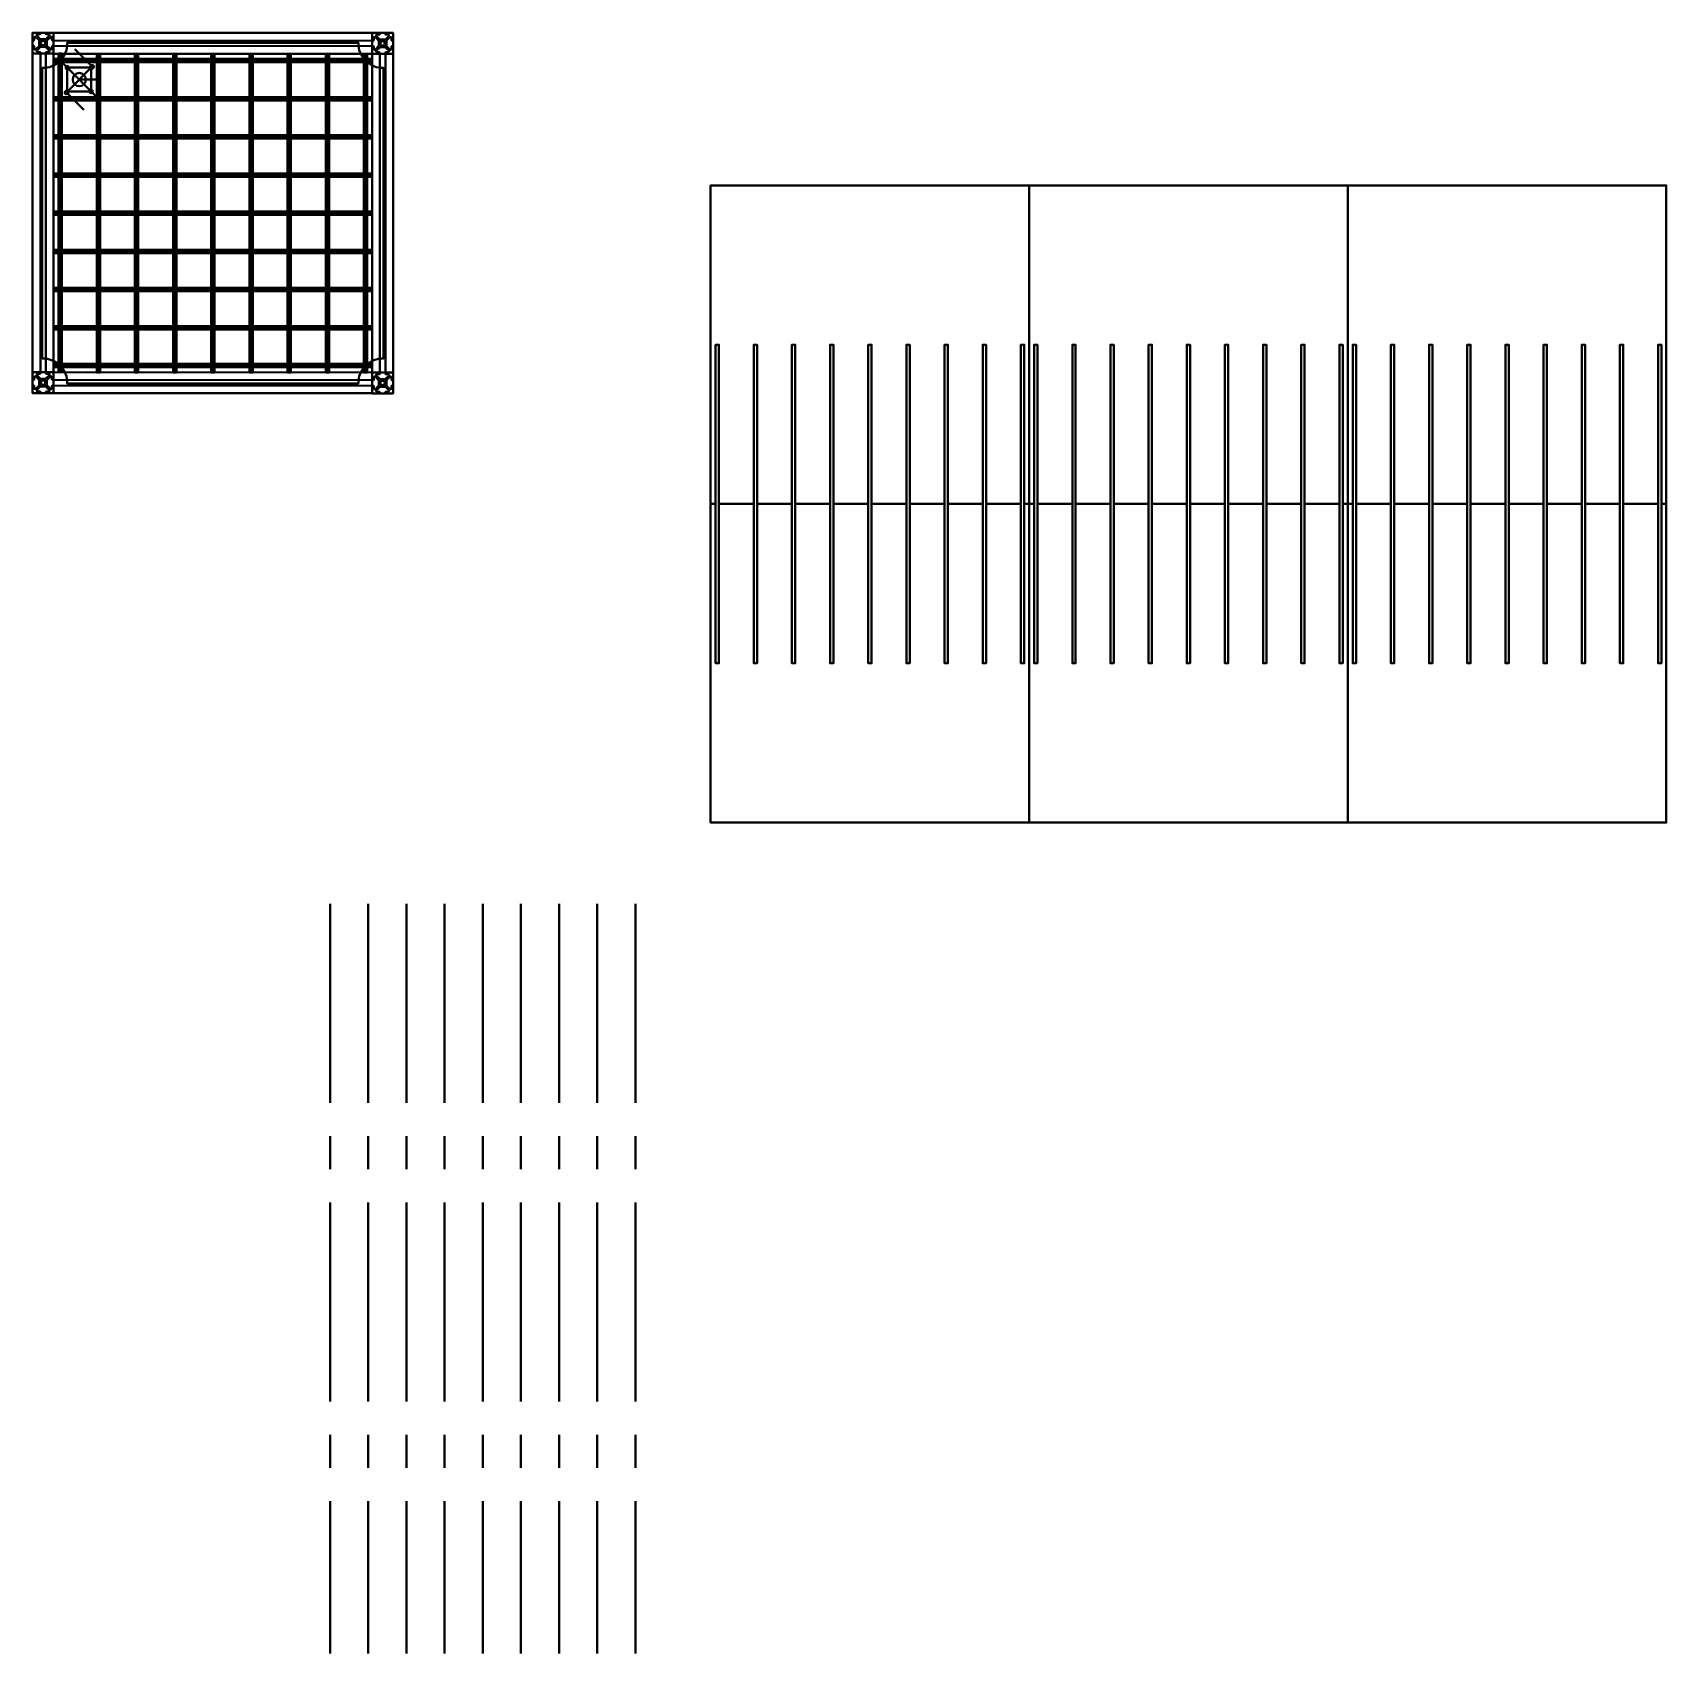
# Model space of a CAD drawing. Header units: millimetres. Extents: x -4815 to 20749, y -4662 to 5111.
# Drawn here: x 3153.5 to 3215, y 834.7 to 895.8 of the extents above; entities that cross this region are included whole.
import ezdxf

# ---------------------------------------------------------------- set-up
doc = ezdxf.new("R2010")
doc.units = ezdxf.units.MM
doc.header["$LTSCALE"] = 10
doc.header["$MEASUREMENT"] = 0
doc.linetypes.add('CENTER2', pattern=[1.125, 0.75, -0.125, 0.125, -0.125])
for name, color, linetype in [('A-ANNO-CNTR', 10, 'CENTER2'), ('A-SECT-___2', 2, 'Continuous'), ('A-SECT-___5', 5, 'Continuous'), ('A-TTBL-___3', 3, 'Continuous')]:
    doc.layers.add(name, color=color, linetype=linetype)

# ---------------------------------------------------------------- blocks, each defined once
blk = doc.blocks.new('8020 section')
at = {"layer": 'A-SECT-___2', "lineweight": 40, "transparency": 33554687}
for points in [[(0.393, 0.334, 0.414214), (0.334, 0.393), (0.206, 0.393), (0.123, 0.393, 0.414214), (0.103, 0.374), (0.103, 0.354, 0.414214), (0.123, 0.334), (0.216, 0.334, -0.414214), (0.236, 0.314), (0.236, 0.286, -0.198912), (0.23, 0.272), (0.108, 0.15, -0.198912), (0.094, 0.144), (-0.094, 0.144, -0.198912), (-0.108, 0.15), (-0.23, 0.272, -0.198912), (-0.236, 0.286), (-0.236, 0.314, -0.414214), (-0.216, 0.334), (-0.123, 0.334, 0.414214), (-0.103, 0.354), (-0.103, 0.374, 0.414214), (-0.123, 0.393), (-0.334, 0.393, 0.414214), (-0.394, 0.334), (-0.394, 0.123, 0.414375), (-0.374, 0.103), (-0.354, 0.103, 0.414214), (-0.334, 0.123), (-0.334, 0.216, -0.414214), (-0.314, 0.236), (-0.286, 0.236, -0.198912), (-0.272, 0.23), (-0.15, 0.108, -0.198912), (-0.144, 0.094), (-0.144, -0.094, -0.198912), (-0.15, -0.108), (-0.272, -0.23, -0.198912), (-0.286, -0.236), (-0.314, -0.236, -0.414214), (-0.334, -0.216), (-0.334, -0.123, 0.414214), (-0.354, -0.103), (-0.374, -0.103, 0.414214), (-0.394, -0.123), (-0.394, -0.334, 0.414649), (-0.334, -0.394), (-0.123, -0.394, 0.414375), (-0.103, -0.374), (-0.103, -0.354, 0.414214), (-0.123, -0.334), (-0.216, -0.334, -0.414214), (-0.236, -0.314), (-0.236, -0.286, -0.198912), (-0.23, -0.272), (-0.108, -0.15, -0.198912), (-0.094, -0.144), (0.094, -0.144, -0.198912), (0.108, -0.15), (0.23, -0.272, -0.198912), (0.236, -0.286), (0.236, -0.314, -0.414214), (0.216, -0.334), (0.123, -0.334, 0.414214), (0.103, -0.354), (0.103, -0.374, 0.414214), (0.123, -0.394), (0.334, -0.394, 0.41465), (0.393, -0.334), (0.393, -0.123, 0.414214), (0.374, -0.103), (0.354, -0.103, 0.414214), (0.334, -0.123), (0.334, -0.216, -0.414214), (0.314, -0.236), (0.286, -0.236, -0.198912), (0.272, -0.23), (0.15, -0.108, -0.198912), (0.144, -0.094), (0.144, 0.094, -0.198912), (0.15, 0.108), (0.272, 0.23, -0.198912), (0.286, 0.236), (0.314, 0.236, -0.414214), (0.334, 0.216), (0.334, 0.123, 0.414214), (0.354, 0.103), (0.374, 0.103, 0.414214), (0.393, 0.123)], [(0.091, 0.084, -0.584618), (0.076, 0.032, -0.199467), (0.076, -0.032, -0.584618), (0.091, -0.084), (0.084, -0.091, -0.584618), (0.032, -0.076, -0.199467), (-0.032, -0.076, -0.584618), (-0.084, -0.091), (-0.091, -0.084, -0.584618), (-0.076, -0.032, -0.199467), (-0.076, 0.032, -0.584618), (-0.091, 0.084), (-0.084, 0.091, -0.584618), (-0.032, 0.076, -0.199467), (0.032, 0.076, -0.584618), (0.084, 0.091)]]:
    blk.add_lwpolyline(points, format="xyb", close=True, dxfattribs=at)

msp = doc.modelspace()

# ---------------------------------------------------------------- linework, layer by layer
at = {"color": 7, "linetype": 'Continuous', "lineweight": 25, "transparency": 33554687}
for p, q in [((3166.785, 895.275), (3166.785, 895.463)), ((3166.785, 895.275, -12), (3166.785, 895.463, -12))]:
    msp.add_line(p, q, dxfattribs=at)
at = {"layer": 'A-ANNO-CNTR', "lineweight": 40, "transparency": 33554687}
for p, q in [((3164.663, 862.956), (3164.663, 834.721)), ((3166.1, 862.956), (3166.1, 834.721)), ((3167.538, 862.956), (3167.538, 834.721)), ((3168.975, 862.956), (3168.975, 834.721)), ((3170.413, 862.956), (3170.413, 834.721)), ((3171.85, 862.956), (3171.85, 834.721)), ((3173.288, 862.956), (3173.288, 834.721)), ((3174.725, 862.956), (3174.725, 834.721)), ((3176.163, 862.956), (3176.163, 834.721))]:
    msp.add_line(p, q, dxfattribs=at)
at = {"layer": 'A-SECT-___5', "lineweight": 40, "transparency": 33554687, "elevation": -12}
msp.add_lwpolyline([(3165.732, 882.547), (3154.764, 882.547, 0.436603), (3153.82, 883.491), (3153.82, 894.437, 0.436603), (3154.764, 895.381), (3165.732, 895.381, 0.436603), (3166.676, 894.437), (3166.676, 883.491, 0.436603)], format="xyb", close=True, dxfattribs=at)
at = {"layer": 'A-SECT-___5', "lineweight": 40, "transparency": 33554687}
for centre, radius in [((3154.764, 894.448, -12), 0.0625), ((3155.217, 893.996, -12), 0.25), ((3155.669, 893.543, -12), 0.0625)]:
    msp.add_circle(centre, radius, dxfattribs=at)
for centre, start, end in [((3155.669, 894.448, -12), 112.07891, 337.92109), ((3155.704, 894.483, -12), 292.07891, 157.92109), ((3154.729, 893.508, -12), 112.07891, 337.92109), ((3154.764, 893.543, -12), 292.07891, 157.92109)]:
    msp.add_arc(centre, 0.0625, start, end, dxfattribs=at)
at = {"layer": 'A-TTBL-___3', "lineweight": 40, "transparency": 33554687, "elevation": -12}
for points in [[(3166.248, 894.777), (3154.248, 894.777), (3154.248, 894.652), (3166.248, 894.652), (3166.248, 894.777)], [(3154.56, 882.975), (3154.56, 894.975), (3154.435, 894.975), (3154.435, 882.975), (3154.56, 882.975)], [(3155.998, 882.964), (3155.998, 894.964), (3155.873, 894.964), (3155.873, 882.964), (3155.998, 882.964)], [(3157.435, 882.964), (3157.435, 894.964), (3157.31, 894.964), (3157.31, 882.964), (3157.435, 882.964)], [(3158.873, 882.964), (3158.873, 894.964), (3158.748, 894.964), (3158.748, 882.964), (3158.873, 882.964)], [(3160.31, 882.964), (3160.31, 894.964), (3160.185, 894.964), (3160.185, 882.964), (3160.31, 882.964)], [(3161.748, 882.964), (3161.748, 894.964), (3161.623, 894.964), (3161.623, 882.964), (3161.748, 882.964)], [(3163.185, 882.964), (3163.185, 894.964), (3163.06, 894.964), (3163.06, 882.964), (3163.185, 882.964)], [(3164.623, 882.964), (3164.623, 894.964), (3164.498, 894.964), (3164.498, 882.964), (3164.623, 882.964)], [(3166.06, 882.964), (3166.06, 894.964), (3165.935, 894.964), (3165.935, 882.964), (3166.06, 882.964)], [(3166.248, 893.339), (3154.248, 893.339), (3154.248, 893.214), (3166.248, 893.214), (3166.248, 893.339)], [(3166.248, 891.902), (3154.248, 891.902), (3154.248, 891.777), (3166.248, 891.777), (3166.248, 891.902)], [(3166.248, 890.464), (3154.248, 890.464), (3154.248, 890.339), (3166.248, 890.339), (3166.248, 890.464)], [(3166.248, 889.027), (3154.248, 889.027), (3154.248, 888.902), (3166.248, 888.902), (3166.248, 889.027)], [(3166.248, 887.589), (3154.248, 887.589), (3154.248, 887.464), (3166.248, 887.464), (3166.248, 887.589)], [(3166.248, 886.152), (3154.248, 886.152), (3154.248, 886.027), (3166.248, 886.027), (3166.248, 886.152)], [(3166.248, 884.714), (3154.248, 884.714), (3154.248, 884.589), (3166.248, 884.589), (3166.248, 884.714)], [(3166.248, 883.288), (3154.248, 883.288), (3154.248, 883.163), (3166.248, 883.163), (3166.248, 883.288)]]:
    msp.add_lwpolyline(points, dxfattribs=at)
at = {"layer": 'A-TTBL-___3', "lineweight": 40, "transparency": 33554687}
msp.add_lwpolyline([(3154.56, 882.975), (3154.56, 894.975), (3154.435, 894.975), (3154.435, 882.975), (3154.56, 882.975)], dxfattribs=at)
for points in [[(3178.998, 878.011), (3178.998, 890.011), (3190.998, 890.011), (3190.998, 878.011), (3190.81, 878.011), (3190.81, 884.011), (3190.685, 884.011), (3190.685, 878.011), (3189.373, 878.011), (3189.373, 884.011), (3189.248, 884.011), (3189.248, 878.011), (3187.935, 878.011), (3187.935, 884.011), (3187.81, 884.011), (3187.81, 878.011), (3186.498, 878.011), (3186.498, 884.011), (3186.373, 884.011), (3186.373, 878.011), (3185.06, 878.011), (3185.06, 884.011), (3184.935, 884.011), (3184.935, 878.011), (3183.623, 878.011), (3183.623, 884.011), (3183.498, 884.011), (3183.498, 878.011), (3182.185, 878.011), (3182.185, 884.011), (3182.06, 884.011), (3182.06, 878.011), (3180.748, 878.011), (3180.748, 884.011), (3180.623, 884.011), (3180.623, 878.011), (3179.31, 878.011), (3179.31, 884.011), (3179.185, 884.011), (3179.185, 878.011)], [(3190.998, 878.011), (3190.998, 890.011), (3202.998, 890.011), (3202.998, 878.011), (3202.81, 878.011), (3202.81, 884.011), (3202.685, 884.011), (3202.685, 878.011), (3201.373, 878.011), (3201.373, 884.011), (3201.248, 884.011), (3201.248, 878.011), (3199.935, 878.011), (3199.935, 884.011), (3199.81, 884.011), (3199.81, 878.011), (3198.498, 878.011), (3198.498, 884.011), (3198.373, 884.011), (3198.373, 878.011), (3197.06, 878.011), (3197.06, 884.011), (3196.935, 884.011), (3196.935, 878.011), (3195.623, 878.011), (3195.623, 884.011), (3195.498, 884.011), (3195.498, 878.011), (3194.185, 878.011), (3194.185, 884.011), (3194.06, 884.011), (3194.06, 878.011), (3192.748, 878.011), (3192.748, 884.011), (3192.623, 884.011), (3192.623, 878.011), (3191.31, 878.011), (3191.31, 884.011), (3191.185, 884.011), (3191.185, 878.011)], [(3202.998, 878.011), (3202.998, 890.011), (3214.998, 890.011), (3214.998, 878.011), (3214.81, 878.011), (3214.81, 884.011), (3214.685, 884.011), (3214.685, 878.011), (3213.373, 878.011), (3213.373, 884.011), (3213.248, 884.011), (3213.248, 878.011), (3211.935, 878.011), (3211.935, 884.011), (3211.81, 884.011), (3211.81, 878.011), (3210.498, 878.011), (3210.498, 884.011), (3210.373, 884.011), (3210.373, 878.011), (3209.06, 878.011), (3209.06, 884.011), (3208.935, 884.011), (3208.935, 878.011), (3207.623, 878.011), (3207.623, 884.011), (3207.498, 884.011), (3207.498, 878.011), (3206.185, 878.011), (3206.185, 884.011), (3206.06, 884.011), (3206.06, 878.011), (3204.748, 878.011), (3204.748, 884.011), (3204.623, 884.011), (3204.623, 878.011), (3203.31, 878.011), (3203.31, 884.011), (3203.185, 884.011), (3203.185, 878.011)], [(3178.998, 878.011), (3178.998, 866.011), (3190.998, 866.011), (3190.998, 878.011), (3190.81, 878.011), (3190.81, 872.011), (3190.685, 872.011), (3190.685, 878.011), (3189.373, 878.011), (3189.373, 872.011), (3189.248, 872.011), (3189.248, 878.011), (3187.935, 878.011), (3187.935, 872.011), (3187.81, 872.011), (3187.81, 878.011), (3186.498, 878.011), (3186.498, 872.011), (3186.373, 872.011), (3186.373, 878.011), (3185.06, 878.011), (3185.06, 872.011), (3184.935, 872.011), (3184.935, 878.011), (3183.623, 878.011), (3183.623, 872.011), (3183.498, 872.011), (3183.498, 878.011), (3182.185, 878.011), (3182.185, 872.011), (3182.06, 872.011), (3182.06, 878.011), (3180.748, 878.011), (3180.748, 872.011), (3180.623, 872.011), (3180.623, 878.011), (3179.31, 878.011), (3179.31, 872.011), (3179.185, 872.011), (3179.185, 878.011)], [(3190.998, 878.011), (3190.998, 866.011), (3202.998, 866.011), (3202.998, 878.011), (3202.81, 878.011), (3202.81, 872.011), (3202.685, 872.011), (3202.685, 878.011), (3201.373, 878.011), (3201.373, 872.011), (3201.248, 872.011), (3201.248, 878.011), (3199.935, 878.011), (3199.935, 872.011), (3199.81, 872.011), (3199.81, 878.011), (3198.498, 878.011), (3198.498, 872.011), (3198.373, 872.011), (3198.373, 878.011), (3197.06, 878.011), (3197.06, 872.011), (3196.935, 872.011), (3196.935, 878.011), (3195.623, 878.011), (3195.623, 872.011), (3195.498, 872.011), (3195.498, 878.011), (3194.185, 878.011), (3194.185, 872.011), (3194.06, 872.011), (3194.06, 878.011), (3192.748, 878.011), (3192.748, 872.011), (3192.623, 872.011), (3192.623, 878.011), (3191.31, 878.011), (3191.31, 872.011), (3191.185, 872.011), (3191.185, 878.011)], [(3202.998, 878.011), (3202.998, 866.011), (3214.998, 866.011), (3214.998, 878.011), (3214.81, 878.011), (3214.81, 872.011), (3214.685, 872.011), (3214.685, 878.011), (3213.373, 878.011), (3213.373, 872.011), (3213.248, 872.011), (3213.248, 878.011), (3211.935, 878.011), (3211.935, 872.011), (3211.81, 872.011), (3211.81, 878.011), (3210.498, 878.011), (3210.498, 872.011), (3210.373, 872.011), (3210.373, 878.011), (3209.06, 878.011), (3209.06, 872.011), (3208.935, 872.011), (3208.935, 878.011), (3207.623, 878.011), (3207.623, 872.011), (3207.498, 872.011), (3207.498, 878.011), (3206.185, 878.011), (3206.185, 872.011), (3206.06, 872.011), (3206.06, 878.011), (3204.748, 878.011), (3204.748, 872.011), (3204.623, 872.011), (3204.623, 878.011), (3203.31, 878.011), (3203.31, 872.011), (3203.185, 872.011), (3203.185, 878.011)]]:
    msp.add_lwpolyline(points, close=True, dxfattribs=at)
at = {"layer": 'Defpoints', "lineweight": 40, "transparency": 33554687}
for p, q in [((3154.248, 895.763), (3155.513, 895.763)), ((3154.248, 895.474), (3166.248, 895.461)), ((3154.248, 895.474, -12), (3166.248, 895.461, -12)), ((3155.513, 895.763), (3166.248, 895.752)), ((3153.46, 882.964), (3153.46, 894.964)), ((3153.46, 882.964, -12), (3153.46, 894.964, -12)), ((3153.751, 882.935), (3153.751, 894.984)), ((3153.751, 882.935, -12), (3153.751, 894.984, -12)), ((3153.958, 882.944), (3153.958, 894.964)), ((3153.958, 882.944, -12), (3153.958, 894.964, -12)), ((3154.218, 895.266), (3166.277, 895.254)), ((3154.218, 895.266, -12), (3166.277, 895.254, -12)), ((3154.248, 882.976), (3154.248, 894.976)), ((3154.248, 894.976), (3166.248, 894.964)), ((3154.248, 882.976, -12), (3154.248, 894.976, -12)), ((3154.248, 894.976, -12), (3166.248, 894.964, -12)), ((3154.248, 882.964), (3154.248, 894.964)), ((3154.248, 882.964, -12), (3154.248, 894.964, -12)), ((3166.259, 894.97), (3154.259, 894.97)), ((3166.259, 894.97, -12), (3154.259, 894.97, -12)), ((3154.498, 894.975), (3154.498, 882.975)), ((3154.498, 894.975, -12), (3154.498, 882.975, -12)), ((3155.047, 895.139, -12), (3155.704, 894.483, -12)), ((3155.935, 894.964, -12), (3155.935, 882.964, -12)), ((3157.373, 894.964, -12), (3157.373, 882.964, -12)), ((3158.81, 894.964, -12), (3158.81, 882.964, -12)), ((3160.248, 894.964, -12), (3160.248, 882.964, -12)), ((3161.685, 894.964, -12), (3161.685, 882.964, -12)), ((3163.123, 894.964, -12), (3163.123, 882.964, -12)), ((3164.56, 894.964, -12), (3164.56, 882.964, -12)), ((3165.998, 894.964, -12), (3165.998, 882.964, -12)), ((3166.248, 882.964), (3166.248, 894.964)), ((3166.248, 882.964, -12), (3166.248, 894.964, -12)), ((3166.538, 882.944), (3166.538, 894.964)), ((3166.538, 882.944, -12), (3166.538, 894.964, -12)), ((3166.745, 882.935), (3166.745, 894.984)), ((3166.745, 882.935, -12), (3166.745, 894.984, -12)), ((3167.035, 882.964), (3167.035, 894.964)), ((3167.035, 882.964, -12), (3167.035, 894.964, -12)), ((3166.248, 894.714, -12), (3154.248, 894.714, -12)), ((3154.56, 894.652, -12), (3155.873, 893.339, -12)), ((3154.729, 893.508, -12), (3155.704, 894.483, -12)), ((3154.764, 893.543, -12), (3154.764, 894.448, -12)), ((3155.669, 894.448, -12), (3154.764, 894.448, -12)), ((3155.669, 893.543, -12), (3155.669, 894.448, -12)), ((3155.669, 893.543, -12), (3154.764, 893.543, -12)), ((3155.217, 893.996, -12), (3156.035, 893.996, -12)), ((3166.248, 893.277, -12), (3154.248, 893.277, -12)), ((3154.729, 893.508, -12), (3155.386, 892.852, -12)), ((3166.248, 891.839, -12), (3154.248, 891.839, -12)), ((3166.248, 890.402, -12), (3154.248, 890.402, -12)), ((3166.248, 888.964, -12), (3154.248, 888.964, -12)), ((3166.248, 887.527, -12), (3154.248, 887.527, -12)), ((3166.248, 886.089, -12), (3154.248, 886.089, -12)), ((3166.248, 884.652, -12), (3154.248, 884.652, -12)), ((3166.248, 883.225, -12), (3154.248, 883.225, -12)), ((3154.218, 882.686, -12), (3166.248, 882.674, -12)), ((3154.218, 882.479, -12), (3166.248, 882.467, -12)), ((3154.218, 882.479), (3166.277, 882.467)), ((3154.248, 882.976, -12), (3166.248, 882.964, -12)), ((3154.248, 882.687), (3166.248, 882.674)), ((3155.513, 882.976), (3166.248, 882.965)), ((3154.248, 882.189), (3166.248, 882.177)), ((3154.248, 882.188, -12), (3166.248, 882.177, -12)), ((3166.259, 882.183), (3154.259, 882.183))]:
    msp.add_line(p, q, dxfattribs=at)
at = {"layer": 'Defpoints', "lineweight": 40, "transparency": 33554687, "extrusion": (2.22045e-16, -1, 6.12323e-17)}
for p, q in [((3153.46, 882.976, 0.787), (3154.248, 882.976, 0.787)), ((3153.46, 882.976, -11.213), (3154.248, 882.976, -11.213)), ((3154.248, 882.976, 0.787), (3154.248, 882.976)), ((3154.248, 882.976, -11.213), (3154.248, 882.976, -12)), ((3166.248, 882.964, 0.787), (3167.035, 882.964, 0.787)), ((3166.248, 882.964, -11.213), (3167.035, 882.964, -11.213)), ((3167.035, 882.964, 0.787), (3167.035, 882.964)), ((3167.035, 882.964, -11.213), (3167.035, 882.964, -12))]:
    msp.add_line(p, q, dxfattribs=at)
at = {"layer": 'Defpoints', "lineweight": 40, "transparency": 33554687}
for points in [[(3153.46, 894.976), (3154.248, 894.976), (3154.248, 895.763), (3153.46, 895.763)], [(3167.035, 894.964), (3166.248, 894.964), (3166.248, 895.752), (3167.035, 895.752)], [(3153.46, 882.976), (3154.248, 882.976), (3154.248, 882.188), (3153.46, 882.188)], [(3167.035, 882.964), (3166.248, 882.964), (3166.248, 882.177), (3167.035, 882.177)]]:
    msp.add_lwpolyline(points, close=True, dxfattribs=at)
at = {"layer": 'Defpoints', "lineweight": 40, "transparency": 33554687, "elevation": -12}
for points in [[(3167.035, 894.964), (3166.248, 894.964), (3166.248, 895.752), (3167.035, 895.752)], [(3167.035, 882.964), (3166.248, 882.964), (3166.248, 882.177), (3167.035, 882.177)]]:
    msp.add_lwpolyline(points, close=True, dxfattribs=at)

# ---------------------------------------------------------------- block references
at = {"layer": 'Defpoints', "lineweight": 40, "transparency": 33554687, "xscale": -1, "rotation": 180}
msp.add_blockref('8020 section', (3153.854, 895.369), dxfattribs=at)
at = {"layer": 'Defpoints', "lineweight": 40, "transparency": 33554687, "rotation": 180}
for p in [(3166.641, 895.358), (3166.641, 895.358, -12)]:
    msp.add_blockref('8020 section', p, dxfattribs=at)
at = {"layer": 'Defpoints', "lineweight": 40, "transparency": 33554687}
msp.add_blockref('8020 section', (3153.854, 882.582), dxfattribs=at)
at = {"layer": 'Defpoints', "lineweight": 40, "transparency": 33554687, "xscale": -1}
msp.add_blockref('8020 section', (3166.641, 882.571), dxfattribs=at)

doc.saveas('drawing.dxf')
